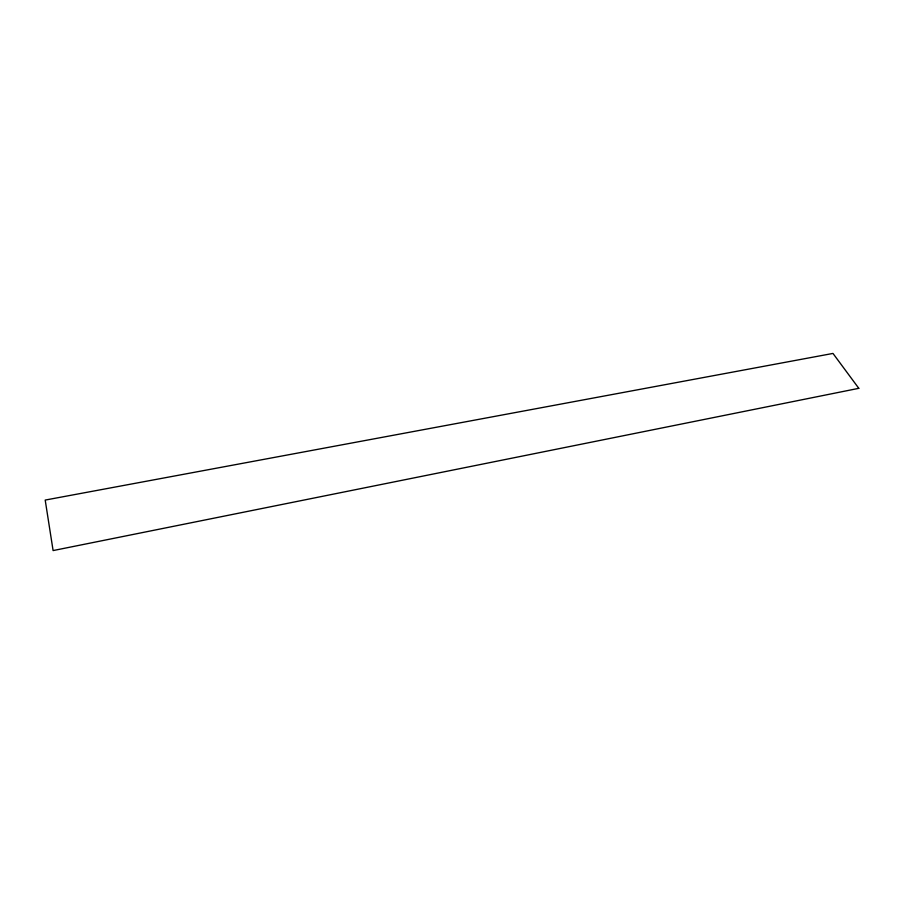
<?xml version="1.0" encoding="UTF-8"?>
<svg xmlns="http://www.w3.org/2000/svg" width="904" height="904" viewBox="0 0 904 904"><rect width="100%" height="100%" fill="white"/><g stroke="black" fill="none" stroke-linecap="round" stroke-linejoin="round"><path stroke-width="1.36" d="M858.8 388.324L53.099 550.57L45.2 500.07L832.979 353.43L858.8 388.324"/></g></svg>
